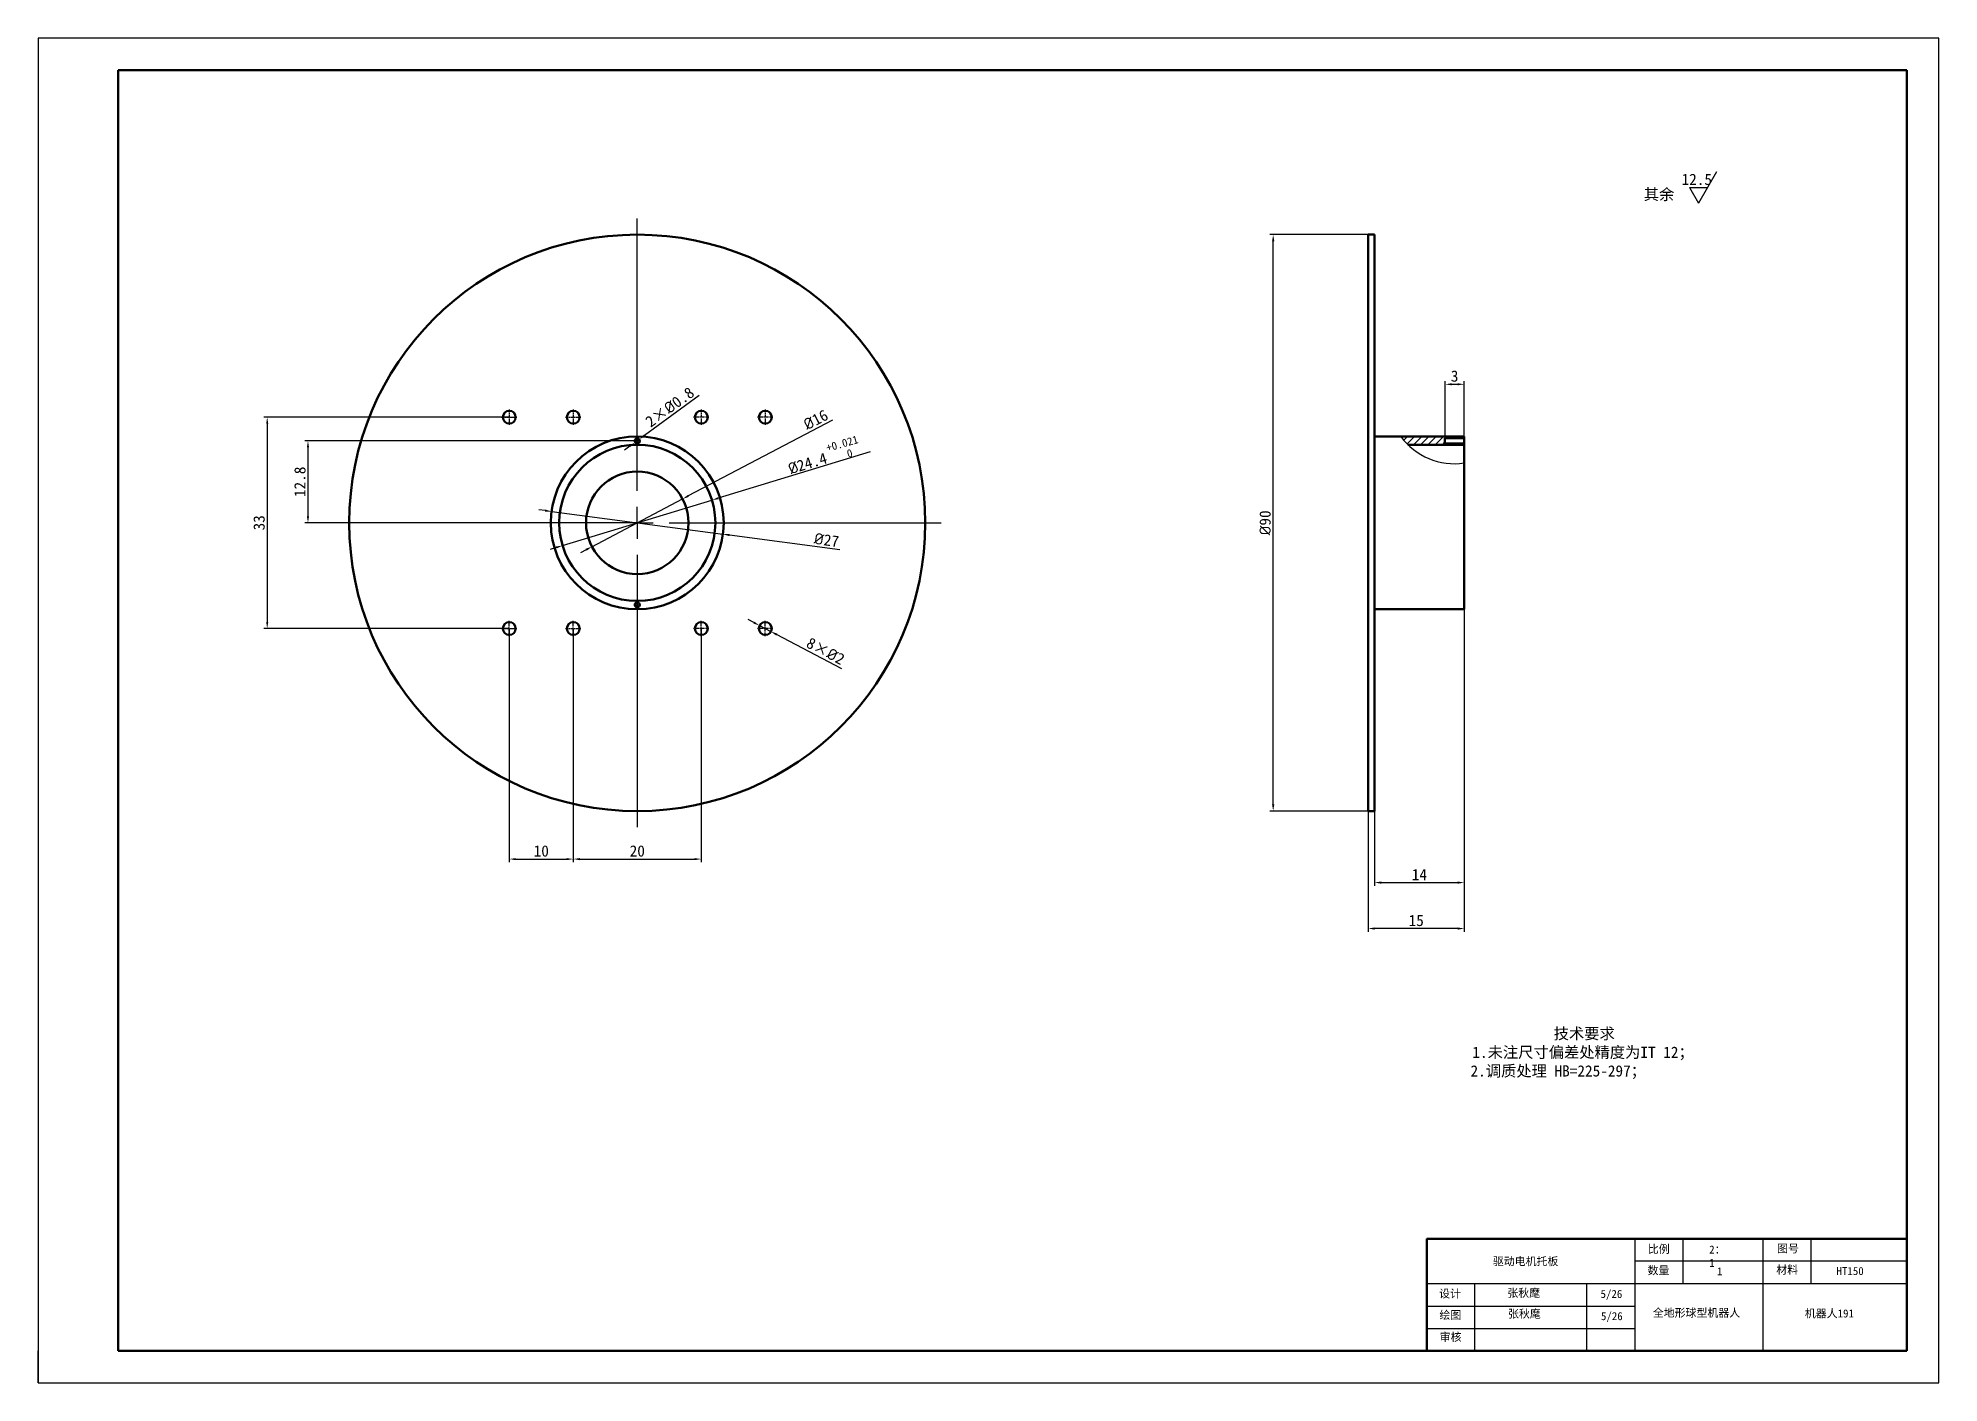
# Model space of a CAD drawing. Header units: millimetres. Extents: x 0 to 1908, y -12 to 828.
# Drawn here: x 720 to 1908, y -12 to 828 of the extents above; entities that cross this region are included whole.
import ezdxf

# ---------------------------------------------------------------- set-up
doc = ezdxf.new("R2010")
doc.units = ezdxf.units.MM
doc.header["$PDSIZE"] = -1
doc.linetypes.add('CENTER', pattern=[10.16, 6.35, -1.27, 1.27, -1.27])
doc.layers.add('10', color=7, linetype='Continuous')
doc.layers.add('文字', color=7, linetype='Continuous', lineweight=15)
doc.layers.add('粗实线', color=7, linetype='Continuous', lineweight=30)
doc.styles.add('Songti', font='')
doc.styles.get("Standard").update_dxf_attribs({"font": ''})
doc.styles.get('Songti').set_extended_font_data('SimSun')
doc.styles.get('Standard').set_extended_font_data('FangSong')
doc.dimstyles.new('ISO-25', dxfattribs={"dimtxt": 2.5, "dimasz": 2.5, "dimexe": 1.25, "dimexo": 0.625, "dimtad": 1, "dimtxsty": 'Standard', "dimcen": 2.5, "dimadec": 0, "dimazin": 0, "dimtfac": 1, "dimtmove": 0, "dimatfit": 3, "dimfxl": 1, "dimarcsym": 0})

# ---------------------------------------------------------------- blocks, each defined once
blk = doc.blocks.new('SW_CENTERMARKSYMBOL_0')
at = {"layer": '10', "color": 0}
for p, q in [((0, 10), (0, 95)), ((-10, 0), (-95, 0)), ((0, 0), (-5, 0)), ((0, 0), (0, 5)), ((0, 0), (0, -5)), ((0, 0), (5, 0)), ((10, 0), (95, 0)), ((0, -10), (0, -95))]:
    blk.add_line(p, q, dxfattribs=at)
blk = doc.blocks.new('*D22')
at = {"color": 0, "lineweight": -2, "transparency": 16777216}
for p, q in [((1014.7, 591.2), (861.4, 591.2)), ((863.4, 587.1), (863.4, 463.3)), ((1014.7, 459.2), (861.4, 459.2))]:
    blk.add_line(p, q, dxfattribs=at)
at = {"color": 0, "transparency": 16777216}
for points in [[(862.8, 587.1), (864.1, 587.1), (863.4, 591.2)], [(862.8, 463.3), (864.1, 463.3), (863.4, 459.2)]]:
    blk.add_solid(points, dxfattribs=at)
at = {"layer": 'Defpoints', "color": 0, "transparency": 16777216}
for p in [(1014.7, 591.2), (863.4, 459.2), (1014.7, 459.2)]:
    blk.add_point(p, dxfattribs=at)
at = {"color": 0, "transparency": 16777216, "insert": (858.4, 525.2), "char_height": 7, "attachment_point": 5, "rotation": 90}
blk.add_mtext('{\\fSimSun|b0|i0|c134|p2;33}', dxfattribs=at)
blk = doc.blocks.new('*D23')
at = {"color": 0, "lineweight": -2, "transparency": 16777216}
for p, q in [((1167.5, 462.9), (1163.9, 464.8)), ((1171.1, 461), (1178.2, 457.3)), ((1222.6, 434.1), (1181.8, 455.4))]:
    blk.add_line(p, q, dxfattribs=at)
at = {"color": 0, "transparency": 16777216}
for points in [[(1167.9, 463.5), (1167.2, 462.3), (1171.1, 461)], [(1182.2, 456), (1181.5, 454.8), (1178.2, 457.3)]]:
    blk.add_solid(points, dxfattribs=at)
at = {"layer": 'Defpoints', "color": 0, "transparency": 16777216}
for p in [(1171.1, 461), (1178.2, 457.3)]:
    blk.add_point(p, dxfattribs=at)
at = {"color": 0, "transparency": 16777216, "insert": (1212.4, 445.1), "char_height": 7, "attachment_point": 5, "rotation": 332.3337}
blk.add_mtext('{\\fSimSun|b0|i0|c134|p2;8×\\fISOCPEUR|b0|i0|c134|p34;%%C\\fSimSun|b0|i0|c134|p2;2}', dxfattribs=at)
blk = doc.blocks.new('*D25')
at = {"color": 0, "lineweight": -2, "transparency": 16777216}
for p, q in [((1216.6, 589.3), (1126.6, 542)), ((1066.4, 510.3), (1123, 540.1)), ((1062.8, 508.4), (1059.2, 506.5))]:
    blk.add_line(p, q, dxfattribs=at)
at = {"color": 0, "transparency": 16777216}
for points in [[(1126.3, 542.6), (1126.9, 541.4), (1123, 540.1)], [(1062.4, 509), (1063.1, 507.8), (1066.4, 510.3)]]:
    blk.add_solid(points, dxfattribs=at)
at = {"layer": 'Defpoints', "color": 0, "transparency": 16777216}
for p in [(1123, 540.1), (1066.4, 510.3)]:
    blk.add_point(p, dxfattribs=at)
at = {"color": 0, "transparency": 16777216, "insert": (1206.2, 589.6), "char_height": 7, "attachment_point": 5, "rotation": 27.7571}
blk.add_mtext('{\\fISOCPEUR|b0|i0|c134|p34;%%C\\fSimSun|b0|i0|c134|p2;16}', dxfattribs=at)
blk = doc.blocks.new('*D27')
at = {"color": 0, "lineweight": -2, "transparency": 16777216}
for p, q in [((1037.1, 532.8), (1033.1, 533.4)), ((1041.2, 532.3), (1148.2, 518.1)), ((1221.3, 508.3), (1152.3, 517.5))]:
    blk.add_line(p, q, dxfattribs=at)
at = {"color": 0, "transparency": 16777216}
for points in [[(1037.2, 533.5), (1037, 532.2), (1041.2, 532.3)], [(1152.4, 518.2), (1152.2, 516.9), (1148.2, 518.1)]]:
    blk.add_solid(points, dxfattribs=at)
at = {"layer": 'Defpoints', "color": 0, "transparency": 16777216}
for p in [(1041.2, 532.3), (1148.2, 518.1)]:
    blk.add_point(p, dxfattribs=at)
at = {"color": 0, "transparency": 16777216, "insert": (1213, 514.5), "char_height": 5, "attachment_point": 5, "rotation": 352.4207}
blk.add_mtext('{\\fISOCPEUR|b0|i0|c134|p34;\\H1.4x;%%C\\fSimSun|b0|i0|c134|p2;27}', dxfattribs=at)
blk = doc.blocks.new('*D28')
at = {"color": 0, "lineweight": -2, "transparency": 16777216}
for p, q in [((1094.7, 576.4), (886.9, 576.4)), ((888.9, 572.3), (888.9, 529.3)), ((1094.7, 525.2), (886.9, 525.2))]:
    blk.add_line(p, q, dxfattribs=at)
at = {"color": 0, "transparency": 16777216}
for points in [[(888.2, 572.3), (889.6, 572.3), (888.9, 576.4)], [(888.2, 529.3), (889.6, 529.3), (888.9, 525.2)]]:
    blk.add_solid(points, dxfattribs=at)
at = {"layer": 'Defpoints', "color": 0, "transparency": 16777216}
for p in [(1094.7, 576.4), (888.9, 525.2), (1094.7, 525.2)]:
    blk.add_point(p, dxfattribs=at)
at = {"color": 0, "transparency": 16777216, "insert": (883.9, 550.8), "char_height": 5, "attachment_point": 5, "rotation": 90}
blk.add_mtext('{\\fSimSun|b0|i0|c134|p2;\\H1.4x;12.8}', dxfattribs=at)
blk = doc.blocks.new('*D29')
at = {"color": 0, "lineweight": -2, "transparency": 16777216}
for p, q in [((1133.4, 604.8), (1099.3, 579.8)), ((1090.1, 573), (1086.8, 570.6)), ((1093.4, 575.4), (1096, 577.3))]:
    blk.add_line(p, q, dxfattribs=at)
at = {"color": 0, "transparency": 16777216}
for points in [[(1089.7, 573.6), (1090.5, 572.5), (1093.4, 575.4)], [(1098.9, 580.3), (1099.7, 579.2), (1096, 577.3)]]:
    blk.add_solid(points, dxfattribs=at)
at = {"layer": 'Defpoints', "color": 0, "transparency": 16777216}
for p in [(1093.4, 575.4), (1096, 577.3)]:
    blk.add_point(p, dxfattribs=at)
at = {"color": 0, "transparency": 16777216, "insert": (1115, 597.5), "char_height": 5, "attachment_point": 5, "rotation": 36.2307}
blk.add_mtext('{\\fSimSun|b0|i0|c134|p2;\\H1.4x;2×\\fISOCPEUR|b0|i0|c134|p34;%%C\\fSimSun|b0|i0|c134|p2;0.8}', dxfattribs=at)
blk = doc.blocks.new('*D30')
at = {"color": 0, "lineweight": -2, "transparency": 16777216}
for p, q in [((1014.7, 459.2), (1014.7, 313.2)), ((1054.7, 459.2), (1054.7, 313.2)), ((1018.8, 315.2), (1050.6, 315.2))]:
    blk.add_line(p, q, dxfattribs=at)
at = {"color": 0, "transparency": 16777216}
for points in [[(1018.8, 315.8), (1018.8, 314.5), (1014.7, 315.2)], [(1050.6, 315.8), (1050.6, 314.5), (1054.7, 315.2)]]:
    blk.add_solid(points, dxfattribs=at)
at = {"layer": 'Defpoints', "color": 0, "transparency": 16777216}
for p in [(1014.7, 459.2), (1054.7, 459.2), (1054.7, 315.2)]:
    blk.add_point(p, dxfattribs=at)
at = {"color": 0, "transparency": 16777216, "insert": (1034.7, 320.2), "char_height": 5, "attachment_point": 5}
blk.add_mtext('{\\fSimSun|b0|i0|c134|p2;\\H1.4x;10}', dxfattribs=at)
blk = doc.blocks.new('*D31')
at = {"color": 0, "lineweight": -2, "transparency": 16777216}
for p, q in [((1054.7, 459.2), (1054.7, 313.2)), ((1134.7, 459.2), (1134.7, 313.2)), ((1058.8, 315.2), (1130.6, 315.2))]:
    blk.add_line(p, q, dxfattribs=at)
at = {"color": 0, "transparency": 16777216}
for points in [[(1058.8, 315.8), (1058.8, 314.5), (1054.7, 315.2)], [(1130.6, 315.8), (1130.6, 314.5), (1134.7, 315.2)]]:
    blk.add_solid(points, dxfattribs=at)
at = {"layer": 'Defpoints', "color": 0, "transparency": 16777216}
for p in [(1054.7, 459.2), (1134.7, 459.2), (1134.7, 315.2)]:
    blk.add_point(p, dxfattribs=at)
at = {"color": 0, "transparency": 16777216, "insert": (1094.7, 320.2), "char_height": 5, "attachment_point": 5}
blk.add_mtext('{\\fSimSun|b0|i0|c134|p2;\\H1.4x;20}', dxfattribs=at)
blk = doc.blocks.new('*D32')
at = {"color": 0, "lineweight": -2, "transparency": 16777216}
for p, q in [((1551.5, 471.2), (1551.5, 269.8)), ((1611.5, 471.2), (1611.5, 269.8)), ((1607.4, 271.8), (1555.6, 271.8))]:
    blk.add_line(p, q, dxfattribs=at)
at = {"color": 0, "transparency": 16777216}
for points in [[(1555.6, 272.5), (1555.6, 271.1), (1551.5, 271.8)], [(1607.4, 272.5), (1607.4, 271.1), (1611.5, 271.8)]]:
    blk.add_solid(points, dxfattribs=at)
at = {"layer": 'Defpoints', "color": 0, "transparency": 16777216}
for p in [(1551.5, 471.2), (1611.5, 471.2), (1551.5, 271.8)]:
    blk.add_point(p, dxfattribs=at)
at = {"color": 0, "transparency": 16777216, "insert": (1581.5, 276.8), "char_height": 5, "attachment_point": 5}
blk.add_mtext('{\\fSimSun|b0|i0|c134|p2;\\H1.4x;15}', dxfattribs=at)
blk = doc.blocks.new('*D33')
at = {"color": 0, "lineweight": -2, "transparency": 16777216}
for p, q in [((1555.5, 471.2), (1555.5, 298.5)), ((1611.5, 471.2), (1611.5, 298.5)), ((1559.6, 300.5), (1607.4, 300.5))]:
    blk.add_line(p, q, dxfattribs=at)
at = {"color": 0, "transparency": 16777216}
for points in [[(1559.6, 301.2), (1559.6, 299.8), (1555.5, 300.5)], [(1607.4, 301.2), (1607.4, 299.8), (1611.5, 300.5)]]:
    blk.add_solid(points, dxfattribs=at)
at = {"layer": 'Defpoints', "color": 0, "transparency": 16777216}
for p in [(1555.5, 471.2), (1611.5, 471.2), (1611.5, 300.5)]:
    blk.add_point(p, dxfattribs=at)
at = {"color": 0, "transparency": 16777216, "insert": (1583.5, 305.5), "char_height": 5, "attachment_point": 5}
blk.add_mtext('{\\fSimSun|b0|i0|c134|p2;\\H1.4x;14}', dxfattribs=at)
blk = doc.blocks.new('*D34')
at = {"color": 0, "lineweight": -2, "transparency": 16777216}
for p, q in [((1599.5, 578), (1599.5, 613.7)), ((1603.6, 611.7), (1607.4, 611.7)), ((1611.5, 578), (1611.5, 613.7))]:
    blk.add_line(p, q, dxfattribs=at)
at = {"color": 0, "transparency": 16777216}
for points in [[(1603.6, 612.4), (1603.6, 611.1), (1599.5, 611.7)], [(1607.4, 612.4), (1607.4, 611.1), (1611.5, 611.7)]]:
    blk.add_solid(points, dxfattribs=at)
at = {"layer": 'Defpoints', "color": 0, "transparency": 16777216}
for p in [(1611.5, 611.7), (1599.5, 578), (1611.5, 578)]:
    blk.add_point(p, dxfattribs=at)
at = {"color": 0, "transparency": 16777216, "insert": (1605.5, 616.8), "char_height": 5, "attachment_point": 5}
blk.add_mtext('{\\fSimSun|b0|i0|c134|p2;\\H1.4x;3}', dxfattribs=at)
blk = doc.blocks.new('*D35')
at = {"color": 0, "lineweight": -2, "transparency": 16777216}
for p, q in [((1551.5, 705.2), (1490.1, 705.2)), ((1492.1, 349.3), (1492.1, 701.1)), ((1551.5, 345.2), (1490.1, 345.2))]:
    blk.add_line(p, q, dxfattribs=at)
at = {"color": 0, "transparency": 16777216}
for points in [[(1491.4, 701.1), (1492.8, 701.1), (1492.1, 705.2)], [(1491.4, 349.3), (1492.8, 349.3), (1492.1, 345.2)]]:
    blk.add_solid(points, dxfattribs=at)
at = {"layer": 'Defpoints', "color": 0, "transparency": 16777216}
for p in [(1492.1, 705.2), (1551.5, 705.2), (1551.5, 345.2)]:
    blk.add_point(p, dxfattribs=at)
at = {"color": 0, "transparency": 16777216, "insert": (1487.1, 525.2), "char_height": 5, "attachment_point": 5, "rotation": 90}
blk.add_mtext('{\\fISOCPEUR|b0|i0|c134|p34;\\H1.4x;%%C\\fSimSun|b0|i0|c134|p2;90}', dxfattribs=at)

msp = doc.modelspace()

# ---------------------------------------------------------------- hatches: boundary and pattern name
h = msp.add_hatch()
h.set_pattern_fill('ANSI31', color=256)
h.paths.add_polyline_path([(1599.477, 577.998), (1611.477, 577.998), (1611.477, 579.188), (1571.886, 579.188, 0.04171335), (1576.33, 573.988), (1611.477, 573.988), (1611.477, 574.798), (1599.477, 574.798)])

# ---------------------------------------------------------------- linework, layer by layer
for p, q in [((1908.194, 827.984), (720.194, 827.984)), ((720.194, 827.984), (720.194, -12.016)), ((1908.194, -12.016), (1908.194, 827.984)), ((1611.477, 579.188), (1611.477, 573.988)), ((1611.477, 579.188), (1611.477, 576.398)), ((1611.477, 576.398), (1611.477, 577.998)), ((1611.477, 576.398), (1611.477, 574.798)), ((1240.193, 569.477), (1145.281, 540.586)), ((1048.007, 510.977), (1141.378, 539.398)), ((1044.104, 509.789), (1040.201, 508.601)), ((720.194, -12.016), (720.194, 7.984)), ((720.194, -12.016), (1908.194, -12.016))]:
    msp.add_line(p, q)
at = {"lineweight": 53}
for p, q in [((1888.194, 807.984), (770.194, 807.984)), ((770.194, 807.984), (770.194, 7.984)), ((1888.194, 7.984), (1888.194, 807.984)), ((1611.477, 573.988), (1576.33, 573.988)), ((1611.477, 577.998), (1599.477, 577.998)), ((1599.477, 577.998), (1599.477, 574.798)), ((1599.477, 574.798), (1611.477, 574.798)), ((770.194, 7.984), (1888.194, 7.984))]:
    msp.add_line(p, q, dxfattribs=at)
at = {"color": 7, "linetype": 'Continuous', "lineweight": 53}
for p, q in [((1555.477, 705.188), (1551.477, 705.188)), ((1551.477, 705.188), (1551.477, 345.188)), ((1555.477, 705.188), (1555.477, 345.188)), ((1611.477, 579.188), (1555.477, 579.188)), ((1611.477, 579.188), (1611.477, 471.188)), ((1555.477, 471.188), (1611.477, 471.188)), ((1551.477, 345.188), (1555.477, 345.188))]:
    msp.add_line(p, q, dxfattribs=at)
at = {"linetype": 'CENTER', "ltscale": 0.3}
for p, q in [((1014.693, 595.988), (1014.693, 586.388)), ((1054.693, 595.988), (1054.693, 586.388)), ((1134.693, 595.988), (1134.693, 586.388)), ((1174.693, 595.988), (1174.693, 586.388)), ((1009.893, 591.188), (1019.493, 591.188)), ((1049.893, 591.188), (1059.493, 591.188)), ((1139.493, 591.188), (1129.893, 591.188)), ((1179.493, 591.188), (1169.893, 591.188)), ((1092.773, 576.396), (1096.613, 576.396)), ((1094.693, 578.316), (1094.693, 574.476)), ((1094.693, 472.06), (1094.693, 475.9)), ((1014.693, 454.388), (1014.693, 463.988)), ((1054.693, 454.388), (1054.693, 463.988)), ((1092.773, 473.98), (1096.613, 473.98)), ((1134.693, 454.388), (1134.693, 463.988)), ((1174.693, 454.388), (1174.693, 463.988)), ((1009.893, 459.188), (1019.493, 459.188)), ((1049.893, 459.188), (1059.493, 459.188)), ((1139.493, 459.188), (1129.893, 459.188)), ((1179.493, 459.188), (1169.893, 459.188))]:
    msp.add_line(p, q, dxfattribs=at)
at = {"color": 7, "linetype": 'Continuous', "lineweight": 53}
for centre, radius in [((1094.693, 525.188), 180), ((1014.693, 591.188), 4), ((1054.693, 591.188), 4), ((1134.693, 591.188), 4), ((1174.693, 591.188), 4), ((1094.693, 525.188), 54), ((1094.693, 525.188), 48.8), ((1094.693, 576.396), 1.6), ((1094.693, 525.188), 32), ((1094.693, 473.98), 1.6), ((1014.693, 459.188), 4), ((1054.693, 459.188), 4), ((1134.693, 459.188), 4), ((1174.693, 459.188), 4)]:
    msp.add_circle(centre, radius, dxfattribs=at)
msp.add_arc((1605.219, 603.178), 41.069, 215.743299, 278.764558)
for points in [[(1145.083, 541.237), (1145.479, 539.936), (1141.378, 539.398)], [(1043.906, 510.44), (1044.302, 509.138), (1048.007, 510.977)]]:
    msp.add_solid(points)
at = {"layer": '粗实线', "lineweight": -3}
for p, q in [((1769.201, 744.407), (1757.885, 724.807)), ((1752.227, 734.607), (1757.885, 724.807)), ((1752.227, 734.607), (1763.543, 734.607))]:
    msp.add_line(p, q, dxfattribs=at)
at = {"layer": '粗实线', "color": 0, "lineweight": -2}
for p, q in [((1718.194, 77.984), (1718.194, 49.984)), ((1748.194, 77.984), (1748.194, 49.984)), ((1798.194, 77.984), (1798.194, 49.984)), ((1828.194, 77.984), (1828.194, 49.984)), ((1888.194, 77.984), (1888.194, 63.984)), ((1748.194, 63.984), (1718.194, 63.984)), ((1798.194, 63.984), (1748.194, 63.984)), ((1828.194, 63.984), (1798.194, 63.984)), ((1888.194, 63.984), (1828.194, 63.984)), ((1888.194, 63.984), (1888.194, 49.984)), ((1718.194, 49.984), (1588.194, 49.984)), ((1618.194, 7.984), (1618.194, 49.984)), ((1688.194, 7.984), (1688.194, 49.984)), ((1748.194, 49.984), (1718.194, 49.984)), ((1718.194, 49.984), (1718.194, 7.984)), ((1798.194, 49.984), (1748.194, 49.984)), ((1828.194, 49.984), (1798.194, 49.984)), ((1798.194, 49.984), (1798.194, 7.984)), ((1888.194, 49.984), (1828.194, 49.984)), ((1888.194, 49.984), (1888.194, 7.984)), ((1588.194, 35.984), (1718.194, 35.984)), ((1588.194, 21.984), (1718.194, 21.984))]:
    msp.add_line(p, q, dxfattribs=at)
at = {"layer": '粗实线', "color": 0, "lineweight": 53}
msp.add_lwpolyline([(1888.194, 7.984), (1798.194, 7.984), (1718.194, 7.984), (1688.194, 7.984), (1618.194, 7.984), (1588.194, 7.984), (1588.194, 21.984), (1588.194, 35.984), (1588.194, 49.984), (1588.194, 77.984), (1718.194, 77.984), (1748.194, 77.984), (1798.194, 77.984), (1828.194, 77.984), (1888.194, 77.984)], dxfattribs=at)
at = {"layer": '粗实线', "color": 0, "lineweight": -2}
msp.add_lwpolyline([(1888.194, 77.984), (1838.194, 77.984), (1758.194, 77.984), (1718.194, 77.984), (1698.194, 77.984), (1608.194, 77.984), (1588.194, 77.984)], dxfattribs=at)

# ---------------------------------------------------------------- block references
at = {"layer": '10', "xscale": 2, "yscale": 2, "zscale": 2}
msp.add_blockref('SW_CENTERMARKSYMBOL_0', (1094.693, 525.188), dxfattribs=at)

# ---------------------------------------------------------------- texts
at = {"attachment_point": 1}
for s, width, heights, insert, char_height, rotation in [('{\\fSimSun|b0|i0|c134|p2;+0.021}', 24.62035, [0], (1212.248, 574.321), 5, 15.933731), ('{\\fSimSun|b0|i0|c134|p2;0}', 24.62035, [0], (1225.109, 570.604), 5, 15.933731), ('{\\fISOCPEUR|b0|i0|c134|p34;%%C}', 12.04348, [0], (1187.878, 561.335), 7, 27.707858), ('{\\fSimSun|b0|i0|c134|p2;24.4}', 29.54046, [7.965], (1193.738, 563.816), 7, 16.586899)]:
    msp.add_mtext_dynamic_manual_height_columns(s, width=width, gutter_width=17.5, heights=heights, dxfattribs=dict(at, insert=insert, char_height=char_height, rotation=rotation))
at = {"layer": '文字', "insert": (1610.684, 209.716), "char_height": 7, "width": 148.47206, "attachment_point": 1, "style": 'Songti'}
msp.add_mtext('\\pi51.94553; 技术要求\\P\\pi5.89804;1.未注尺寸偏差处精度为IT 12；\\P\\pi0; 2.调质处理 HB=225-297；', dxfattribs=at)
at = {"layer": '粗实线', "lineweight": -3, "char_height": 7, "attachment_point": 1}
for s, width, heights, insert in [('{\\fSimSun|b0|i0|c134|p2;12.5}', 7, [0], (1747.315, 743.209)), ('{\\fSimSun|b0|i0|c134|p2;其余}', 21.74944, [9.454], (1723.684, 733.846))]:
    msp.add_mtext_dynamic_manual_height_columns(s, width=width, gutter_width=12.5, heights=heights, dxfattribs=dict(at, insert=insert))
at = {"layer": '粗实线', "color": 0, "lineweight": -3, "char_height": 5, "attachment_point": 1}
for s, width, gutter_width, heights, insert in [('{\\fSimSun|b0|i0|c134|p2;比例}', 22.54587, 12.5, [11.225], (1726.282, 74.081)), ('{\\fSimSun|b0|i0|c134|p2;2：1}', 6.98156, 12.5, [0], (1764.588, 73.805)), ('{\\fSimSun|b0|i0|c134|p2;图号}', 15.89306, 12.5, [9.982], (1807.026, 74.44)), ('{\\fSimSun|b0|i0|c134|p2;驱动电机托板}', 53.82393, 12.5, [5.711], (1629.409, 66.479)), ('{\\fSimSun|b0|i0|c134|p2;数量}', 17.06927, 12.5, [14.525], (1726.084, 60.754)), ('{\\fSimSun|b0|i0|c134|p2;1}', 3.59052, 12.5, [0], (1769.518, 60.217)), ('{\\fSimSun|b0|i0|c134|p2;材料}', 15.89306, 12.5, [9.982], (1806.516, 61.153)), ('{\\fSimSun|b0|i0|c134|p2;HT150}', 22.03114, 0, [6.447], (1844.156, 60.382)), ('{\\fSimSun|b0|i0|c134|p2;设计}', 23.5914, 12.5, [11.086], (1595.814, 46.265)), ('{\\fSimSun|b0|i0|c134|p2;张秋麾}', 29.81404, 12.5, [12.691], (1638.468, 46.664)), ('{\\fSimSun|b0|i0|c134|p2;5/26}', 11.46882, 12.5, [0], (1696.679, 46.066)), ('{\\fSimSun|b0|i0|c134|p2;绘图}', 21.35464, 12.5, [10.322], (1596.007, 32.914)), ('{\\fSimSun|b0|i0|c134|p2;张秋麾}', 29.60099, 12.5, [13.657], (1638.867, 33.708)), ('{\\fSimSun|b0|i0|c134|p2;5/26}', 11.46882, 12.5, [0], (1696.932, 32.217)), ('{\\fSimSun|b0|i0|c134|p2;全地形球型机器人}', 57.64073, 0, [8.33], (1729.356, 34.293)), ('{\\fSimSun|b0|i0|c134|p2;机器人191}', 41.15662, 12.5, [7.576], (1824.377, 33.892)), ('{\\fSimSun|b0|i0|c134|p2;审核}', 16.19563, 12.5, [15.764], (1596.206, 19.163))]:
    msp.add_mtext_dynamic_manual_height_columns(s, width=width, gutter_width=gutter_width, heights=heights, dxfattribs=dict(at, insert=insert))

# ---------------------------------------------------------------- dimensions: what is measured, and where the dimension line sits
for base, p1, p2, text, override, picture, middle in [((1492.111, 705.188), (1551.477, 345.188), (1551.477, 705.188), '{\\fISOCPEUR|b0|i0|c134|p34;\\H1.4x;%%C\\fSimSun|b0|i0|c134|p2;90}', {"dimtxt": 5, "dimasz": 4.08, "dimexe": 2, "dimexo": 0, "dimgap": 1.524, "dimlfac": 0.5, "dimzin": 0, "dimadec": 2, "dimtzin": 0}, '*D35', (1487.087, 525.188)), ((863.445, 459.188), (1014.693, 591.188), (1014.693, 459.188), '{\\fSimSun|b0|i0|c134|p2;33}', {"dimtxt": 7, "dimasz": 4.08, "dimexe": 2, "dimexo": 0, "dimgap": 1.524, "dimlfac": 0.5, "dimzin": 0, "dimadec": 2, "dimtzin": 0}, '*D22', (858.421, 525.188)), ((888.89, 525.188), (1094.693, 576.396), (1094.693, 525.188), '{\\fSimSun|b0|i0|c134|p2;\\H1.4x;12.8}', {"dimtxt": 5, "dimasz": 4.08, "dimexe": 2, "dimexo": 0, "dimgap": 1.524, "dimlfac": 0.5, "dimzin": 0, "dimadec": 2, "dimtzin": 0}, '*D28', (883.866, 550.792))]:
    dim = msp.add_linear_dim(base=base, p1=p1, p2=p2, angle=90, text=text, dimstyle='ISO-25', override=override)
    dim.commit()
    dim.dimension.update_dxf_attribs({"geometry": picture, "text_midpoint": middle})
dim = msp.add_linear_dim(base=(1611.477, 611.736), p1=(1599.477, 577.998), p2=(1611.477, 577.998), text='{\\fSimSun|b0|i0|c134|p2;\\H1.4x;3}', dimstyle='ISO-25', override={"dimtxt": 5, "dimasz": 4.08, "dimexe": 2, "dimexo": 0, "dimgap": 1.524, "dimlfac": 0.5, "dimzin": 0, "dimadec": 2, "dimtzin": 0})
dim.commit()
dim.dimension.update_dxf_attribs({"geometry": '*D34', "text_midpoint": (1605.477, 611.736), "dimtype": 160})
dim = msp.add_diameter_dim_2p(p1=(1093.402, 575.45), p2=(1095.983, 577.341), text='{\\fSimSun|b0|i0|c134|p2;\\H1.4x;2×\\fISOCPEUR|b0|i0|c134|p34;%%C\\fSimSun|b0|i0|c134|p2;0.8}', dimstyle='ISO-25', override={"dimtxt": 5, "dimasz": 4.08, "dimexe": 2, "dimexo": 0, "dimgap": 1.524, "dimlfac": 0.5, "dimzin": 0, "dimadec": 2, "dimtzin": 0})
dim.commit()
dim.dimension.update_dxf_attribs({"geometry": '*D29', "text_midpoint": (1115.038, 597.531)})
for p1, p2, text, override, picture, middle in [((1066.375, 510.284), (1123.01, 540.091), '{\\fISOCPEUR|b0|i0|c134|p34;%%C\\fSimSun|b0|i0|c134|p2;16}', {"dimtxt": 7, "dimasz": 4.08, "dimexe": 2, "dimexo": 0, "dimgap": 1.524, "dimlfac": 0.5, "dimzin": 0, "dimadec": 2, "dimtzin": 0}, '*D25', (1208.557, 585.113)), ((1041.164, 532.31), (1148.221, 518.065), '{\\fISOCPEUR|b0|i0|c134|p34;\\H1.4x;%%C\\fSimSun|b0|i0|c134|p2;27}', {"dimtxt": 5, "dimasz": 4.08, "dimexe": 2, "dimexo": 0, "dimgap": 1.524, "dimlfac": 0.5, "dimzin": 0, "dimadec": 2, "dimtzin": 0}, '*D27', (1212.339, 509.533)), ((1171.15, 461.045), (1178.235, 457.33), '{\\fSimSun|b0|i0|c134|p2;8×\\fISOCPEUR|b0|i0|c134|p34;%%C\\fSimSun|b0|i0|c134|p2;2}', {"dimtxt": 7, "dimasz": 4.08, "dimexe": 2, "dimexo": 0, "dimgap": 1.524, "dimlfac": 0.5, "dimzin": 0, "dimadec": 2, "dimtzin": 0}, '*D23', (1210.095, 440.628))]:
    dim = msp.add_diameter_dim_2p(p1=p1, p2=p2, text=text, dimstyle='ISO-25', override=override)
    dim.commit()
    dim.dimension.update_dxf_attribs({"geometry": picture, "text_midpoint": middle, "dimtype": 163})
for base, p1, p2, text, picture, middle in [((1551.477, 271.803), (1611.477, 471.188), (1551.477, 471.188), '{\\fSimSun|b0|i0|c134|p2;\\H1.4x;15}', '*D32', (1581.477, 276.827)), ((1611.477, 300.482), (1555.477, 471.188), (1611.477, 471.188), '{\\fSimSun|b0|i0|c134|p2;\\H1.4x;14}', '*D33', (1583.477, 305.506)), ((1054.693, 315.154), (1014.693, 459.188), (1054.693, 459.188), '{\\fSimSun|b0|i0|c134|p2;\\H1.4x;10}', '*D30', (1034.693, 320.178)), ((1134.693, 315.154), (1054.693, 459.188), (1134.693, 459.188), '{\\fSimSun|b0|i0|c134|p2;\\H1.4x;20}', '*D31', (1094.693, 320.178))]:
    dim = msp.add_linear_dim(base=base, p1=p1, p2=p2, text=text, dimstyle='ISO-25', override={"dimtxt": 5, "dimasz": 4.08, "dimexe": 2, "dimexo": 0, "dimgap": 1.524, "dimlfac": 0.5, "dimzin": 0, "dimadec": 2, "dimtzin": 0})
    dim.commit()
    dim.dimension.update_dxf_attribs({"geometry": picture, "text_midpoint": middle})

doc.saveas('drawing.dxf')
